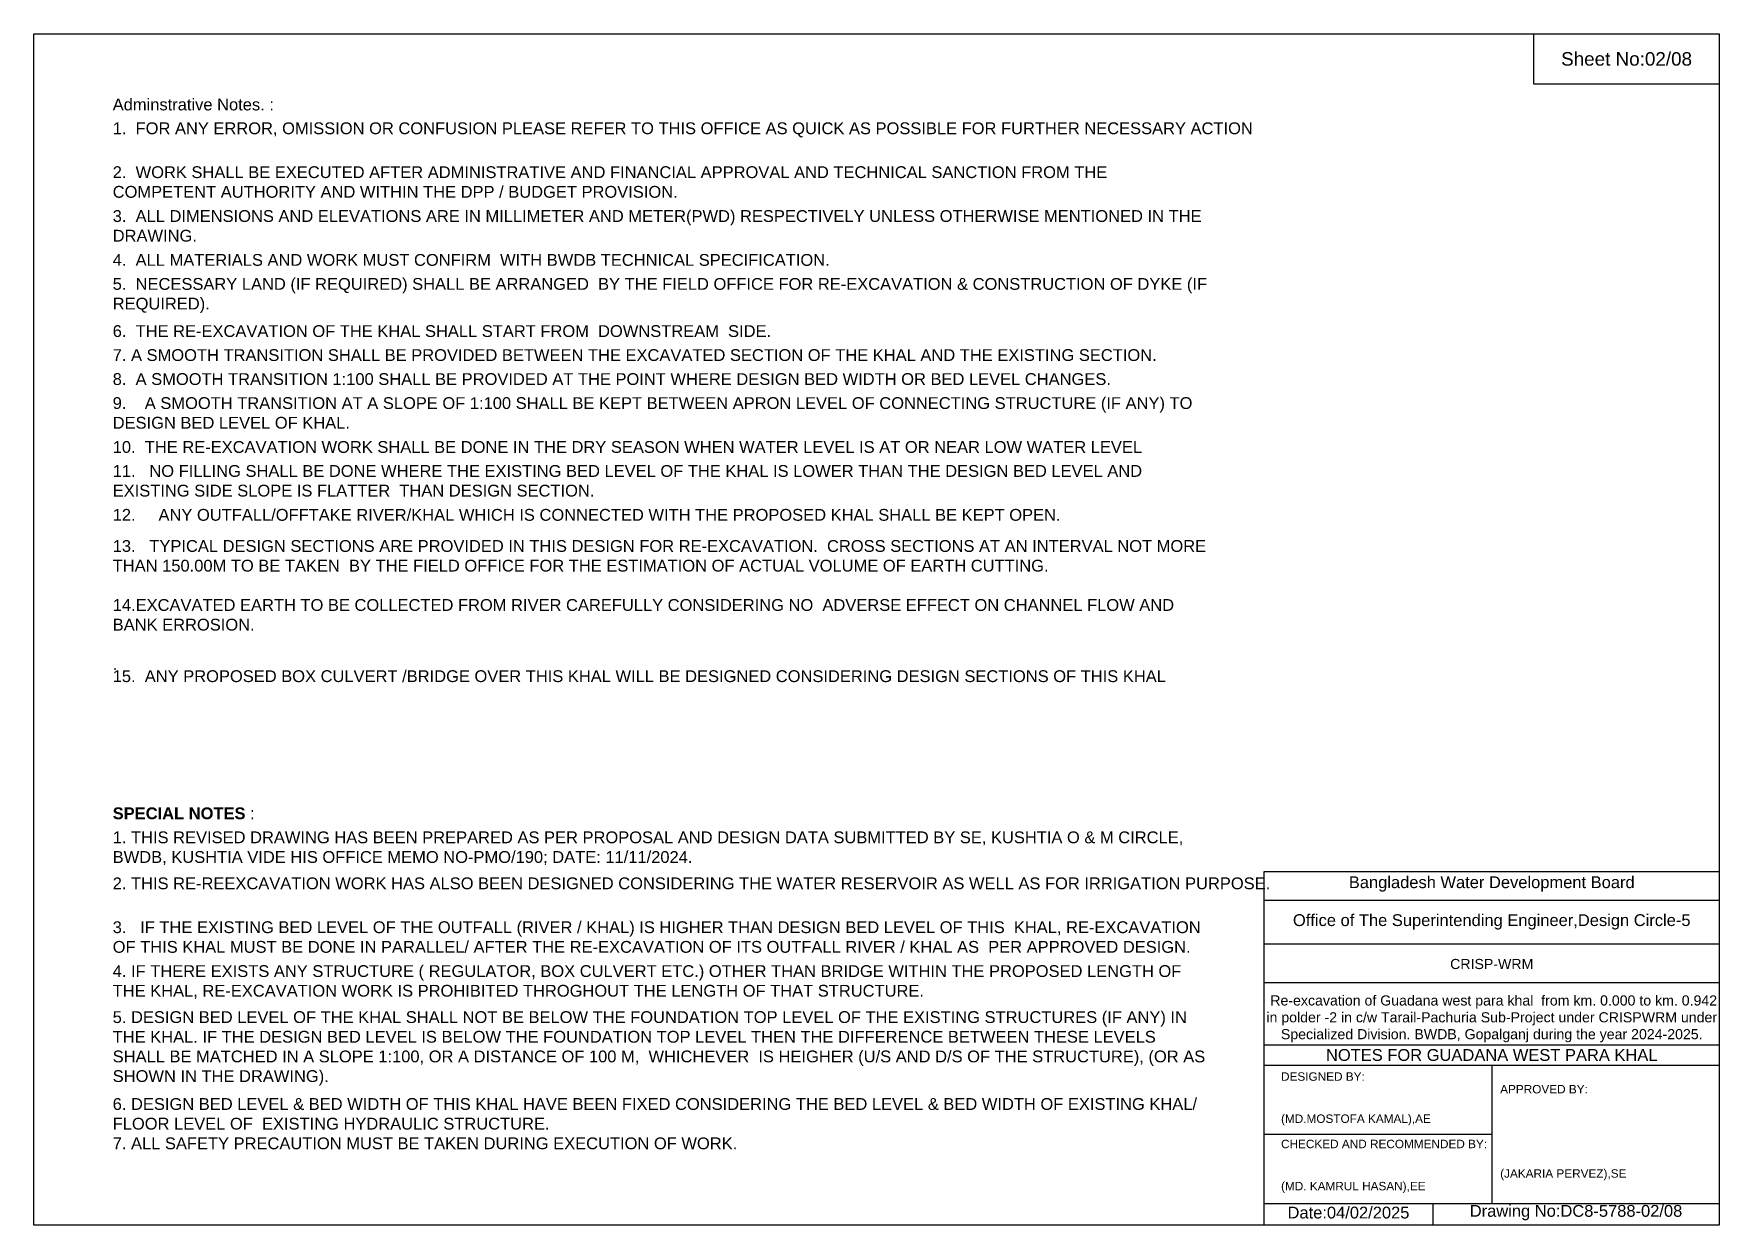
# Model space of a CAD drawing. Header units: inches. Extents: x 91000 to 188000, y -5656 to 0.
# Drawn here: x 110000 to 118000, y -5656 to 0 of the extents above; entities that cross this region are included whole.
import ezdxf

# ---------------------------------------------------------------- set-up
doc = ezdxf.new("R2010")
doc.units = ezdxf.units.IN
doc.header["$LTSCALE"] = 7
doc.header["$MEASUREMENT"] = 0
doc.styles.get("Standard").update_dxf_attribs({"font": 'arial.ttf'})

msp = doc.modelspace()

# ---------------------------------------------------------------- linework, layer by layer
for points in [[(110000, 0), (118000, 0), (118000, -5656), (110000, -5656)], [(117120, 0), (118000, 0), (118000, -240), (117120, -240)]]:
    msp.add_lwpolyline(points, close=True)
for points in [[(115840, -5656), (115840, -3976), (118000, -3976)], [(115840, -4112), (118000, -4112)], [(115840, -4320), (118000, -4320)], [(115840, -4504), (118000, -4504)], [(115840, -4800), (118000, -4800)], [(115840, -4896), (118000, -4896)], [(116920, -4896), (116920, -5552)], [(115840, -5224), (116920, -5224)], [(115840, -5552), (118000, -5552)], [(116640, -5552), (116640, -5656)]]:
    msp.add_lwpolyline(points)

# ---------------------------------------------------------------- texts
at = {"attachment_point": 5}
for s, insert, char_height in [('Sheet No:02/08', (117560, -120), 64), ('Bangladesh Water Development Board', (116920, -4036), 56), ('Office of The Superintending Engineer,Design Circle-5', (116920, -4216), 56)]:
    msp.add_mtext(s, dxfattribs=dict(at, insert=insert, char_height=char_height))
for s, insert, char_height, width, attachment_point in [('Adminstrative Notes. :', (110374.9, -308), 56, 5200, 1), ('1.  FOR ANY ERROR, OMISSION OR CONFUSION PLEASE REFER TO THIS OFFICE AS QUICK AS POSSIBLE FOR FURTHER NECESSARY ACTION', (110374.9, -420.9), 56, 5200, 1), ('2.  WORK SHALL BE EXECUTED AFTER ADMINISTRATIVE AND FINANCIAL APPROVAL AND TECHNICAL SANCTION FROM THE COMPETENT AUTHORITY AND WITHIN THE DPP / BUDGET PROVISION. ', (110374.9, -629.2), 56, 5200, 1), ('3.  ALL DIMENSIONS AND ELEVATIONS ARE IN MILLIMETER AND METER(PWD) RESPECTIVELY UNLESS OTHERWISE MENTIONED IN THE DRAWING.', (110374.9, -837.5), 56, 5200, 1), ('4.  ALL MATERIALS AND WORK MUST CONFIRM  WITH BWDB TECHNICAL SPECIFICATION.', (110374.9, -1045.7), 56, 5200, 1), ('5.  NECESSARY LAND (IF REQUIRED) SHALL BE ARRANGED  BY THE FIELD OFFICE FOR RE-EXCAVATION & CONSTRUCTION OF DYKE (IF REQUIRED).', (110374.9, -1159.7), 56, 5200, 1), ('6.  THE RE-EXCAVATION OF THE KHAL SHALL START FROM  DOWNSTREAM  SIDE.', (110374.9, -1383.5), 56, 5200, 1), ('7. A SMOOTH TRANSITION SHALL BE PROVIDED BETWEEN THE EXCAVATED SECTION OF THE KHAL AND THE EXISTING SECTION.', (110374.9, -1497.4), 56, 5200, 1), ('8.  A SMOOTH TRANSITION 1:100 SHALL BE PROVIDED AT THE POINT WHERE DESIGN BED WIDTH OR BED LEVEL CHANGES.', (110374.9, -1611.3), 56, 5200, 1), ('9.    A SMOOTH TRANSITION AT A SLOPE OF 1:100 SHALL BE KEPT BETWEEN APRON LEVEL OF CONNECTING STRUCTURE (IF ANY) TO DESIGN BED LEVEL OF KHAL.', (110374.9, -1725.3), 56, 5200, 1), ('10.  THE RE-EXCAVATION WORK SHALL BE DONE IN THE DRY SEASON WHEN WATER LEVEL IS AT OR NEAR LOW WATER LEVEL', (110374.9, -1933.6), 56, 5200, 1), ('11.   NO FILLING SHALL BE DONE WHERE THE EXISTING BED LEVEL OF THE KHAL IS LOWER THAN THE DESIGN BED LEVEL AND EXISTING SIDE SLOPE IS FLATTER  THAN DESIGN SECTION.', (110374.9, -2047.5), 56, 5200, 1), ('12.     ANY OUTFALL/OFFTAKE RIVER/KHAL WHICH IS CONNECTED WITH THE PROPOSED KHAL SHALL BE KEPT OPEN.', (110374.9, -2255.8), 56, 5200, 1), ('13.   TYPICAL DESIGN SECTIONS ARE PROVIDED IN THIS DESIGN FOR RE-EXCAVATION.  CROSS SECTIONS AT AN INTERVAL NOT MORE THAN 150.00M TO BE TAKEN  BY THE FIELD OFFICE FOR THE ESTIMATION OF ACTUAL VOLUME OF EARTH CUTTING. ^J^J14.EXCAVATED EARTH TO BE COLLECTED FROM RIVER CAREFULLY CONSIDERING NO  ADVERSE EFFECT ON CHANNEL FLOW AND BANK ERROSION.^J^J.', (110374.9, -2403.6), 56, 5200, 1), ('15.  ANY PROPOSED BOX CULVERT /BRIDGE OVER THIS KHAL WILL BE DESIGNED CONSIDERING DESIGN SECTIONS OF THIS KHAL', (110374.9, -3021.5), 56, 5200, 1), ('{\\fArial|b1|i0|c0|p34;SPECIAL NOTES} :', (110374.9, -3672.5), 56, 5200, 1), ('1. THIS REVISED DRAWING HAS BEEN PREPARED AS PER PROPOSAL AND DESIGN DATA SUBMITTED BY SE, KUSHTIA O & M CIRCLE, BWDB, KUSHTIA VIDE HIS OFFICE MEMO NO-PMO/190; DATE: 11/11/2024. ', (110374.9, -3786.5), 56, 5200, 1), ('2. THIS RE-REEXCAVATION WORK HAS ALSO BEEN DESIGNED CONSIDERING THE WATER RESERVOIR AS WELL AS FOR IRRIGATION PURPOSE.  ', (110374.9, -4004.9), 56, 5200, 1), ('3.   IF THE EXISTING BED LEVEL OF THE OUTFALL (RIVER / KHAL) IS HIGHER THAN DESIGN BED LEVEL OF THIS  KHAL, RE-EXCAVATION OF THIS KHAL MUST BE DONE IN PARALLEL/ AFTER THE RE-EXCAVATION OF ITS OUTFALL RIVER / KHAL AS  PER APPROVED DESIGN.^J', (110374.9, -4213.1), 56, 5200, 1), ('CRISP-WRM', (116920, -4416), 48, 2240, 5), ('4. IF THERE EXISTS ANY STRUCTURE ( REGULATOR, BOX CULVERT ETC.) OTHER THAN BRIDGE WITHIN THE PROPOSED LENGTH OF THE KHAL, RE-EXCAVATION WORK IS PROHIBITED THROGHOUT THE LENGTH OF THAT STRUCTURE.', (110374.9, -4421.4), 56, 5200, 1), ('5. DESIGN BED LEVEL OF THE KHAL SHALL NOT BE BELOW THE FOUNDATION TOP LEVEL OF THE EXISTING STRUCTURES (IF ANY) IN THE KHAL. IF THE DESIGN BED LEVEL IS BELOW THE FOUNDATION TOP LEVEL THEN THE DIFFERENCE BETWEEN THESE LEVELS SHALL BE MATCHED IN A SLOPE 1:100, OR A DISTANCE OF 100 M,  WHICHEVER  IS HEIGHER (U/S AND D/S OF THE STRUCTURE), (OR AS SHOWN IN THE DRAWING).^J', (110374.9, -4639.8), 56, 5200, 1), (' Re-excavation of Guadana west para khal  from km. 0.000 to km. 0.942 in polder -2 in c/w Tarail-Pachuria Sub-Project under CRISPWRM under Specialized Division. BWDB, Gopalganj during the year 2024-2025.', (116920, -4676), 48, 2160, 5), ('NOTES FOR GUADANA WEST PARA KHAL', (116920, -4848), 56, 2240, 5), ('DESIGNED BY:^J^J^J(MD.MOSTOFA KAMAL),AE', (115920, -5056), 40, 1120, 4), ('APPROVED BY:^J^J^J^J^J^J(JAKARIA PERVEZ),SE', (116960, -5216), 40, 1120, 4), ('6. DESIGN BED LEVEL & BED WIDTH OF THIS KHAL HAVE BEEN FIXED CONSIDERING THE BED LEVEL & BED WIDTH OF EXISTING KHAL/ FLOOR LEVEL OF  EXISTING HYDRAULIC STRUCTURE.\\P7. ALL SAFETY PRECAUTION MUST BE TAKEN DURING EXECUTION OF WORK.', (110374.9, -5052.3), 56, 5200, 1), ('CHECKED AND RECOMMENDED BY:^J^J^J(MD. KAMRUL HASAN),EE', (115920, -5376), 40, 1120, 4), ('Date:04/02/2025', (116240, -5596), 56, 1120, 5), ('Drawing No:DC8-5788-02/08', (117320, -5596), 56, 1760, 5)]:
    msp.add_mtext(s, dxfattribs=dict(insert=insert, char_height=char_height, width=width, attachment_point=attachment_point))

doc.saveas('drawing.dxf')
